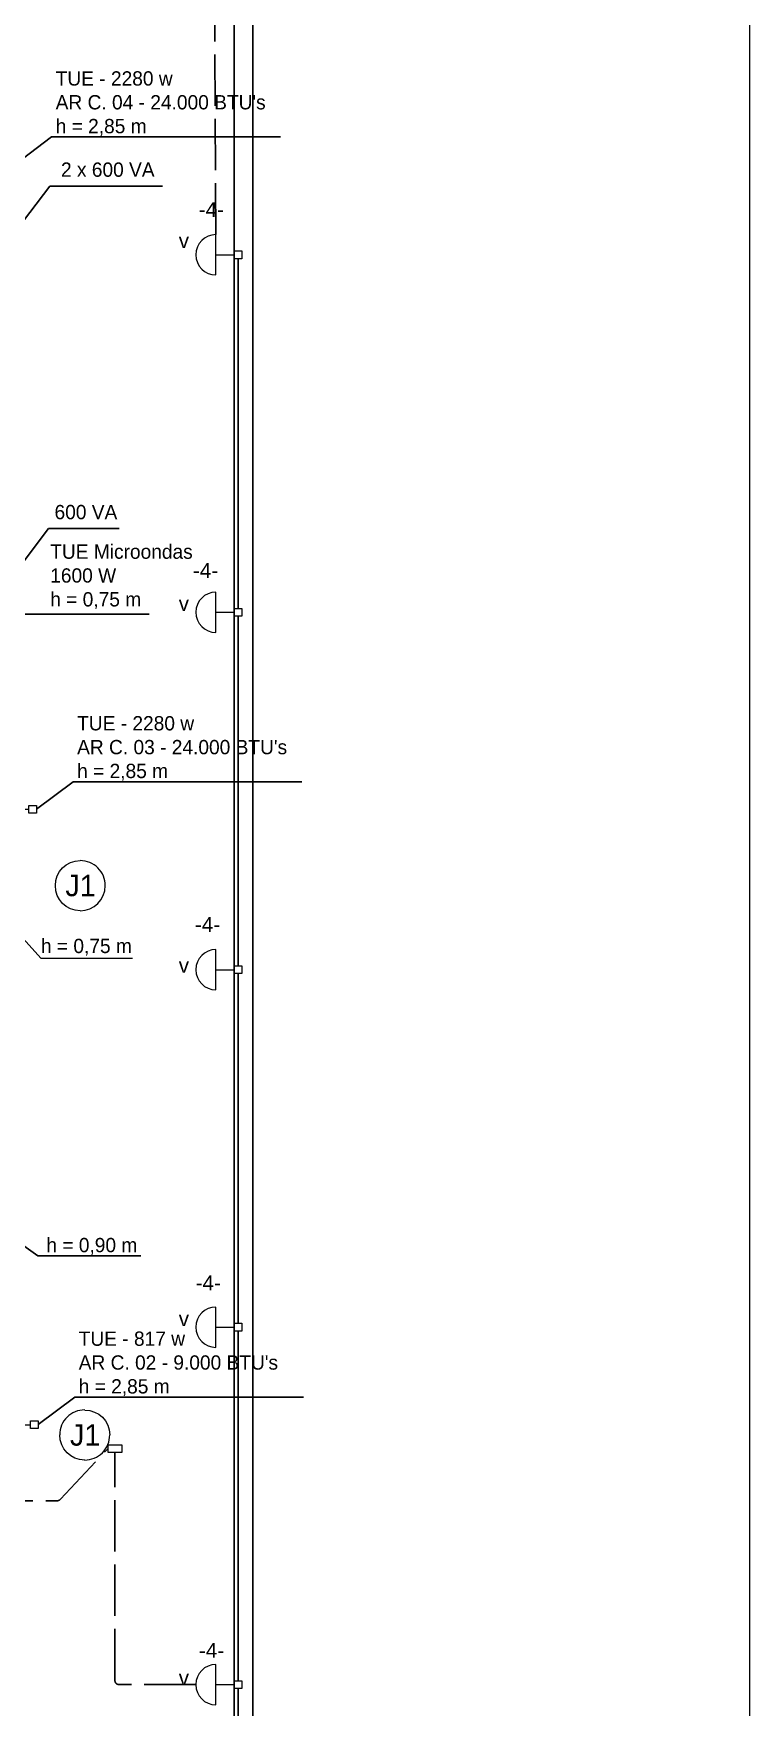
# Model space of a CAD drawing. Header units: millimetres. Extents: x -3501 to 2443, y -1417 to 2787.
# Drawn here: x -1757 to -1257, y 441 to 1612 of the extents above; entities that cross this region are included whole.
import ezdxf

# ---------------------------------------------------------------- set-up
doc = ezdxf.new("R2010")
doc.units = ezdxf.units.MM
doc.linetypes.add('ACAD_ISO02W100', pattern=[15, 12, -3])
for name, color, linetype, lineweight in [('EL-SIMB-P-CIRC', 1, 'Continuous', 20), ('Eletroduto', 160, 'Continuous', 30), ('Pontos Elétricos', 1, 'Continuous', 20), ('TXT e CIRCUITOS', 7, 'Continuous', 30)]:
    doc.layers.add(name, color=color, linetype=linetype, lineweight=lineweight)
doc.layers.add('Line', color=7, linetype='Continuous', plot=False)
doc.layers.add('PDF_Geometry', color=7, linetype='Continuous')
doc.layers.add('Texto', color=7, linetype='Continuous')
doc.styles.add('PDF Bahnschrift', font='bahnschrift.ttf')
doc.styles.add('txt 2mm', font='arial.ttf', dxfattribs={"height": 100})

# ---------------------------------------------------------------- blocks, each defined once
blk = doc.blocks.new('tom alta')
at = {"layer": 'EL-SIMB-P-CIRC'}
blk.add_hatch(color=1, dxfattribs=at).paths.add_polyline_path([(138252, 39188), (138440, 39297), (138252, 39405)])
at = {"layer": 'EL-SIMB-P-CIRC', "color": 1}
for p, q in [((138252, 39405), (138440, 39297)), ((138252, 39188), (138252, 39405)), ((138071, 39270), (138071, 39323)), ((138071, 39323), (138124, 39323)), ((138124, 39270), (138071, 39270)), ((138124, 39323), (138124, 39270)), ((138252, 39297), (138124, 39297)), ((138440, 39297), (138252, 39188))]:
    blk.add_line(p, q, dxfattribs=at)
blk = doc.blocks.new('Ar-Condicionado')
at = {"layer": 'Line', "color": 244, "true_color": 0x991b1e}
blk.add_circle((-1505.9, 78.2), 13, dxfattribs=at)
at = {"layer": 'EL-SIMB-P-CIRC', "ltscale": 3, "xscale": 0.1, "yscale": 0.1, "zscale": 0.1, "rotation": 90}
blk.add_blockref('tom alta', (2423.7, -13753.7), dxfattribs=at)
blk = doc.blocks.new('caixa arandela')
at = {"layer": 'EL-SIMB-P-CIRC', "color": 1}
for p, q in [((138180, 42644), (138180, 42362)), ((137999, 42476), (137999, 42530)), ((137999, 42530), (138052, 42530)), ((138052, 42530), (138052, 42476)), ((138180, 42503), (138052, 42503)), ((138052, 42476), (137999, 42476))]:
    blk.add_line(p, q, dxfattribs=at)
blk.add_arc((138180, 42503), 141, 270, 90, dxfattribs=at)

msp = doc.modelspace()

# ---------------------------------------------------------------- linework, layer by layer
at = {"layer": 'EL-SIMB-P-CIRC', "ltscale": 3}
msp.add_lwpolyline([(-1705.5, 619.7), (-1695.5, 619.7), (-1695.5, 624.7), (-1705.5, 624.7)], close=True, dxfattribs=at)
at = {"layer": 'Eletroduto', "linetype": 'ACAD_ISO02W100', "ltscale": 3}
msp.add_lwpolyline([(-1630, 1471.3), (-1631, 1664.9)], dxfattribs=at)
at = {"layer": 'Eletroduto'}
for points in [[(-1614.4, 1209.8), (-1614.4, 1454.5)], [(-1614.4, 959.8), (-1614.4, 1204.5)], [(-1614.4, 709.8), (-1614.4, 954.5)], [(-1614.4, 459.8), (-1614.4, 704.5)], [(-1614.4, 209.8), (-1614.4, 454.5)]]:
    msp.add_lwpolyline(points, dxfattribs=at)
at = {"layer": 'Eletroduto', "linetype": 'ACAD_ISO02W100', "ltscale": 3}
for points in [[(-2018.8, 585.8), (-1740.8, 585.8, 0.207865), (-1738.6, 586.8), (-1705.5, 622.2)], [(-1644, 457.2), (-1697.5, 457.2, -0.414214), (-1700.5, 460.2), (-1700.5, 619.7)]]:
    msp.add_lwpolyline(points, format="xyb", dxfattribs=at)
at = {"layer": 'Line'}
for p, q in [((-1772.9, 988.4), (-1752.2, 965.3)), ((-1752.2, 965.3), (-1688.3, 965.3))]:
    msp.add_line(p, q, dxfattribs=at)
at = {"layer": 'PDF_Geometry', "lineweight": 18}
for p, q in [((-1617.1, 2027.3), (-1617.1, -466)), ((-1617.1, -153), (-1617.1, 1661.4))]:
    msp.add_line(p, q, dxfattribs=at)
msp.add_lwpolyline([(-1257.1, 2737.2), (-1257.1, -1367.4)], dxfattribs=at)
msp.add_lwpolyline([(-1604.2, 2027.3), (-1604.2, -153)], close=True, dxfattribs=at)
at = {"layer": 'Texto', "lineweight": 9}
msp.add_lwpolyline([(-1724.8, 998.4, 0.411152), (-1707.2, 1016, 0.415663), (-1724.8, 1033.5)], format="xyb", dxfattribs=at)
for centre, radius, start, end in [((-1721.8, 632.1), 17.2, 89.3639, 180.6361), ((-1721.6, 631.8), 17.5, 269.8583, 0.1417)]:
    msp.add_arc(centre, radius, start, end, dxfattribs=at)
for points in [[(-1742.1, 1016), (-1742.1, 1025.7), (-1734.5, 1033.5), (-1724.8, 1033.5)], [(-1724.8, 998.4), (-1734.5, 998.4), (-1742.1, 1006.4), (-1742.1, 1016)], [(-1721.6, 649.2), (-1711.9, 649.2), (-1704.1, 641.6), (-1704.1, 631.9)], [(-1721.6, 614.3), (-1731.4, 614.3), (-1739, 622.1), (-1739, 631.9)]]:
    msp.add_open_spline(points, degree=3, dxfattribs=at)
at = {"layer": 'TXT e CIRCUITOS'}
for p, q in [((-1770.3, 1520.4), (-1744.7, 1539.7)), ((-1744.7, 1539.7), (-1584.9, 1539.7)), ((-1769.4, 1474.3), (-1746, 1505.3)), ((-1746, 1505.3), (-1667.3, 1505.3)), ((-1770.3, 1234.8), (-1746.9, 1265.8)), ((-1746.9, 1265.8), (-1697.6, 1265.8)), ((-1779.2, 1205.8), (-1676.5, 1205.8)), ((-1755.3, 1069.5), (-1729.6, 1088.7)), ((-1729.6, 1088.7), (-1569.9, 1088.7)), ((-1778.9, 774.6), (-1754.3, 757.1)), ((-1754.3, 757.1), (-1682.5, 757.1)), ((-1754.2, 639.1), (-1728.6, 658.3)), ((-1728.6, 658.3), (-1568.8, 658.3))]:
    msp.add_line(p, q, dxfattribs=at)

# ---------------------------------------------------------------- block references
at = {"layer": 'Line', "color": 244, "true_color": 0x991b1e, "rotation": 90}
for p in [(-1701.9, 2575.4), (-1700.8, 2145)]:
    msp.add_blockref('Ar-Condicionado', p, dxfattribs=at)
at = {"layer": 'Pontos Elétricos', "ltscale": 3, "xscale": 0.1, "yscale": 0.1, "zscale": 0.1, "rotation": 180}
for p in [(12188.1, 5707.5), (12188.1, 5457.5), (12188.1, 5207.5), (12188.1, 4957.5), (12188.1, 4707.5)]:
    msp.add_blockref('caixa arandela', p, dxfattribs=at)

# ---------------------------------------------------------------- texts
at = {"layer": 'Texto', "char_height": 14.99, "attachment_point": 4, "style": 'PDF Bahnschrift'}
for insert in [(-1735.1, 1016), (-1731.9, 631.7)]:
    msp.add_mtext('J1', dxfattribs=dict(at, insert=insert))
at = {"layer": 'TXT e CIRCUITOS', "char_height": 10, "width": 156.089, "attachment_point": 4, "style": 'PDF Bahnschrift'}
for s, insert in [("\\PTUE - 2280 w\\PAR C. 04 - 24.000 BTU's\\Ph = 2,85 m", (-1741.9, 1571.3)), ("\\PTUE - 2280 w\\PAR C. 03 - 24.000 BTU's\\Ph = 2,85 m", (-1726.9, 1120.3)), ("\\PTUE - 817 w\\PAR C. 02 - 9.000 BTU's\\Ph = 2,85 m", (-1725.8, 689.9))]:
    msp.add_mtext(s, dxfattribs=dict(at, insert=insert))
at = {"layer": 'TXT e CIRCUITOS', "char_height": 10, "attachment_point": 4, "style": 'PDF Bahnschrift'}
for s, insert in [(' 2 x 600 VA', (-1741.9, 1516.7)), ('600 VA', (-1742.7, 1277.2)), ('TUE Microondas \\P1600 W\\Ph = 0,75 m ', (-1745.7, 1232)), ('h = 0,75 m ', (-1752.2, 972.9)), ('h = 0,90 m', (-1748.4, 763.7))]:
    msp.add_mtext(s, dxfattribs=dict(at, insert=insert))
at = {"layer": 'TXT e CIRCUITOS', "ltscale": 3, "attachment_point": 1, "style": 'txt 2mm'}
for s, insert, char_height in [('-4-', (-1641.9, 1494), 10.33), ('v', (-1655.9, 1472.3), 10.3), ('-4-', (-1646, 1241.6), 10.33), ('v', (-1655.9, 1218.5), 10.3), ('-4-', (-1644.6, 994), 10.33), ('v', (-1655.9, 965.4), 10.3), ('-4-', (-1644.1, 743.4), 10.33), ('v', (-1655.9, 718.3), 10.3), ('-4-', (-1641.8, 486.3), 10.33), ('v', (-1655.9, 467.2), 10.3)]:
    msp.add_mtext_dynamic_manual_height_columns(s, width=19.611, gutter_width=51.6, heights=[0], dxfattribs=dict(at, insert=insert, char_height=char_height))

doc.saveas('drawing.dxf')
